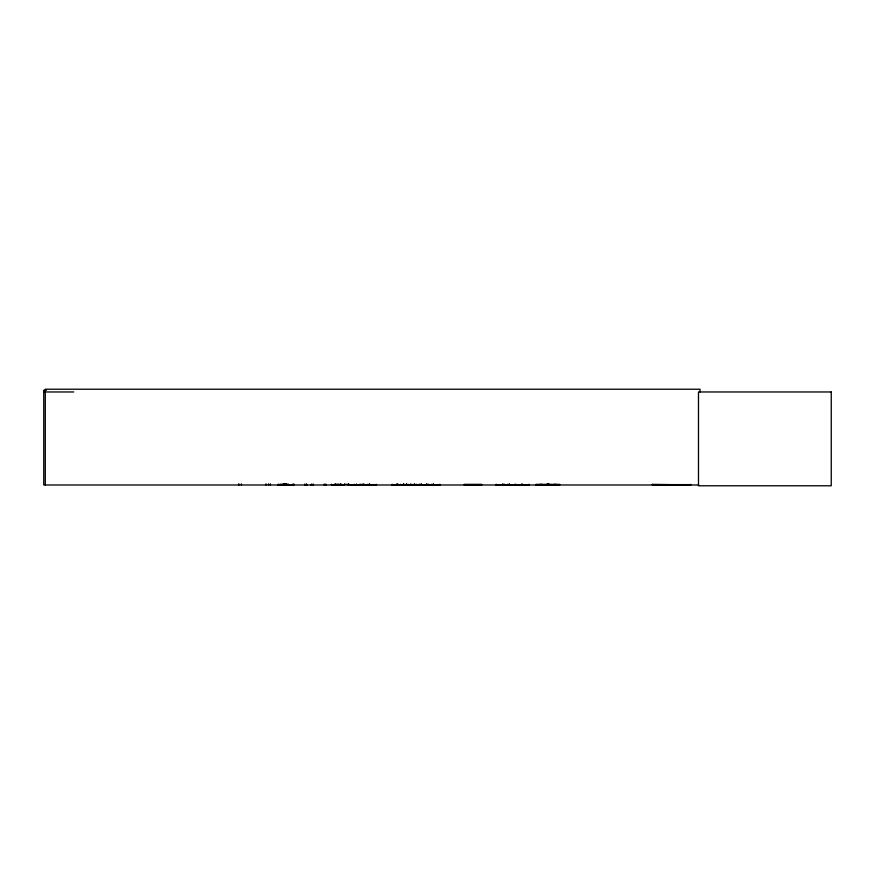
<?xml version="1.0" encoding="UTF-8"?>
<svg xmlns="http://www.w3.org/2000/svg" width="875" height="875" viewBox="0 0 875 875"><rect width="100%" height="100%" fill="white"/><g stroke="black" fill="none" stroke-linecap="round" stroke-linejoin="round"><path stroke-width="1.31" d="M279.202 484.958L279.212 484.214M292.348 484.991L292.359 484.214L292.097 484.892M396.506 484.958L396.506 484.214M410.583 484.958L410.583 484.214M528.992 484.958L529.08 484.214M652.52 484.367L652.422 484.991L690.638 484.914L652.411 484.367L652.52 484.958M652.422 484.652L690.539 484.619M356.114 484.892L376.644 484.914M495.841 484.892L529.08 484.892M277.67 484.991L293.289 484.958L293.278 484.214M344.334 484.892L344.4 484.28M391.639 484.991L440.3 484.892M285.534 483.82L285.48 484.991L285.655 483.82M286.223 484.87L286.016 484.017M310.844 484.991L311.434 484.892M356.42 484.892L356.475 484.28M507.533 484.892L507.598 484.28L507.653 484.991M392.109 484.892L392.186 484.28L392.273 484.991M311.653 484.87L311.631 484.214M46.484 390.206L43.75 390.206L43.75 484.991L698.666 484.991M43.75 391.967L73.763 391.967M464.22 484.378L481.742 484.378M535.992 484.378L559.661 484.378M464.188 484.63L481.775 484.63M535.959 484.63L559.694 484.63M306.698 484.892L307.136 484.991M326.419 484.892L326.047 484.892M331.494 484.991L331.494 484.214L331.559 484.794L344.4 484.794M344.663 484.28L355.042 484.958M464.198 484.936L481.753 484.936M535.981 484.936L559.672 484.936M361.889 484.892L361.791 484.28L361.605 484.991M403.681 484.892L403.605 484.28M354.616 484.892L354.55 484.28L354.484 484.991M341.644 484.892L341.578 484.28L341.502 484.991M515.998 484.87L515.922 484.214M376.261 484.87L376.195 484.214M325.948 484.794L325.948 484.28M306.458 484.794L306.6 484.28M515.014 484.892L515.014 484.214M410.67 484.892L410.67 484.214M396.605 484.892L396.605 484.214M278.294 484.991L278.294 484.214M700.033 391.967L700.033 389.222L45.292 389.222L45.292 484.991M555.92 484.214L555.92 484.991M554.444 484.214L554.444 484.991M549.128 484.017L549.128 484.991M548.647 484.017L548.647 484.991M547.652 484.017L547.652 484.991M547.159 484.017L547.159 484.991M541.855 484.214L541.855 484.991M540.367 484.214L540.367 484.991M522.211 484.017L522.277 484.991M521.719 484.017L521.795 484.991M509.512 484.017L509.512 484.991M509.108 484.017L509.108 484.991M504.536 484.214L504.536 484.991M503.07 484.017L503.07 484.991M502.677 484.017L502.677 484.991M496.267 484.214L496.267 484.991M439.852 484.214L439.852 484.991M433.552 484.017L433.552 484.991M433.158 484.017L433.158 484.991M431.178 484.214L431.178 484.991M428.783 484.214L428.783 484.991M427.798 484.214L427.798 484.991M426.792 484.017L426.792 484.991M426.409 484.017L426.409 484.991M421.488 484.017L421.488 484.991M421.105 484.017L421.105 484.991M420.098 484.214L420.098 484.991M419.114 484.214L419.114 484.991M416.719 484.214L416.719 484.991M414.739 484.017L414.739 484.991M414.345 484.017L414.345 484.991M411.972 484.214L411.972 484.991M408.045 484.214L408.045 484.991M406.645 484.017L406.645 484.991M406.35 484.017L406.35 484.991M403.802 484.017L403.867 484.991M403.517 484.991L403.386 484.017L403.309 484.991M400.717 484.214L400.717 484.991M397.895 484.017L397.895 484.991M397.6 484.017L397.6 484.991M369.775 484.017L369.775 484.991M369.381 484.017L369.381 484.991M367.916 484.214L367.916 484.991M364.809 484.214L364.809 484.991M363.344 484.017L363.344 484.991M362.95 484.017L362.95 484.991M360.084 484.017L360.084 484.991M356.541 484.214L356.541 484.991M348.6 484.017L348.6 484.991M348.25 484.017L348.25 484.991M344.597 484.214L344.466 484.991M340.812 484.017L340.812 484.991M340.462 484.017L340.462 484.991M338.877 483.82L338.877 484.991M337.006 483.82L337.006 484.991M335.573 484.017L335.573 484.991M335.223 484.017L335.223 484.991M334.578 484.214L334.578 484.991M325.697 484.214L325.85 484.991M324.209 484.017L324.209 484.991M313.261 484.017L313.272 484.991M311.773 484.214L311.773 484.991M306.512 484.214L306.512 484.991M306.359 484.214L306.359 484.991M304.872 484.017L304.872 484.991M293.923 484.017L293.923 484.991M288.236 484.214L288.236 484.991M287.875 484.017L287.864 484.991M286.497 484.017L286.497 484.991M286.486 484.017L286.355 484.991L286.267 484.214M285.075 484.017L285.086 484.991M284.495 484.017L284.495 484.991M284.145 484.017L284.145 484.991M283.708 483.82L283.708 484.991M282.8 483.82L282.8 484.991M280.973 483.82L280.973 484.991M270.375 483.82L270.375 484.991M268.505 483.82L268.505 484.991M265.956 483.82L265.956 484.991M241.402 483.82L241.402 484.991M238.853 484.991L238.744 483.82L238.667 484.991M690.539 484.958L690.627 484.367L690.627 484.969M831.25 391.967L698.491 391.967L698.491 485.778L831.25 485.778L831.25 391.967"/></g></svg>
